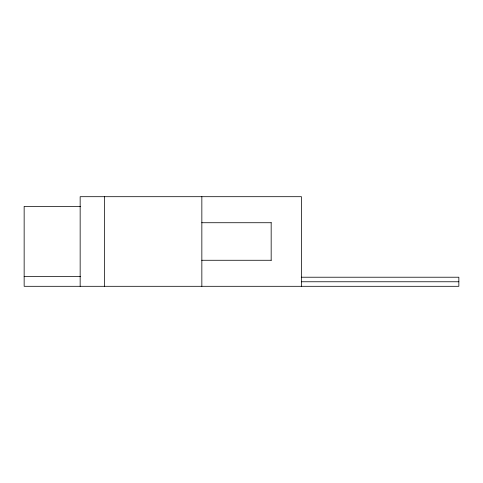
<?xml version="1.0" encoding="UTF-8"?>
<svg xmlns="http://www.w3.org/2000/svg" width="483" height="483" viewBox="0 0 483 483"><rect width="100%" height="100%" fill="white"/><g stroke="black" fill="none" stroke-linecap="round" stroke-linejoin="round"><path stroke-width="0.72" d="M80.613 206.386L24.15 206.386L24.15 286.304L458.85 286.304L458.85 277.218L301.277 277.218M201.767 222.729L271.259 222.729M201.767 260.271L271.259 260.271M24.15 276.614L80.613 276.614M301.277 281.764L458.85 281.764M301.44 286.304L301.44 196.696L80.154 196.696L80.154 286.304M271.168 222.729L271.168 260.271M201.846 196.696L201.846 286.304M104.37 196.696L104.37 286.304"/></g></svg>
